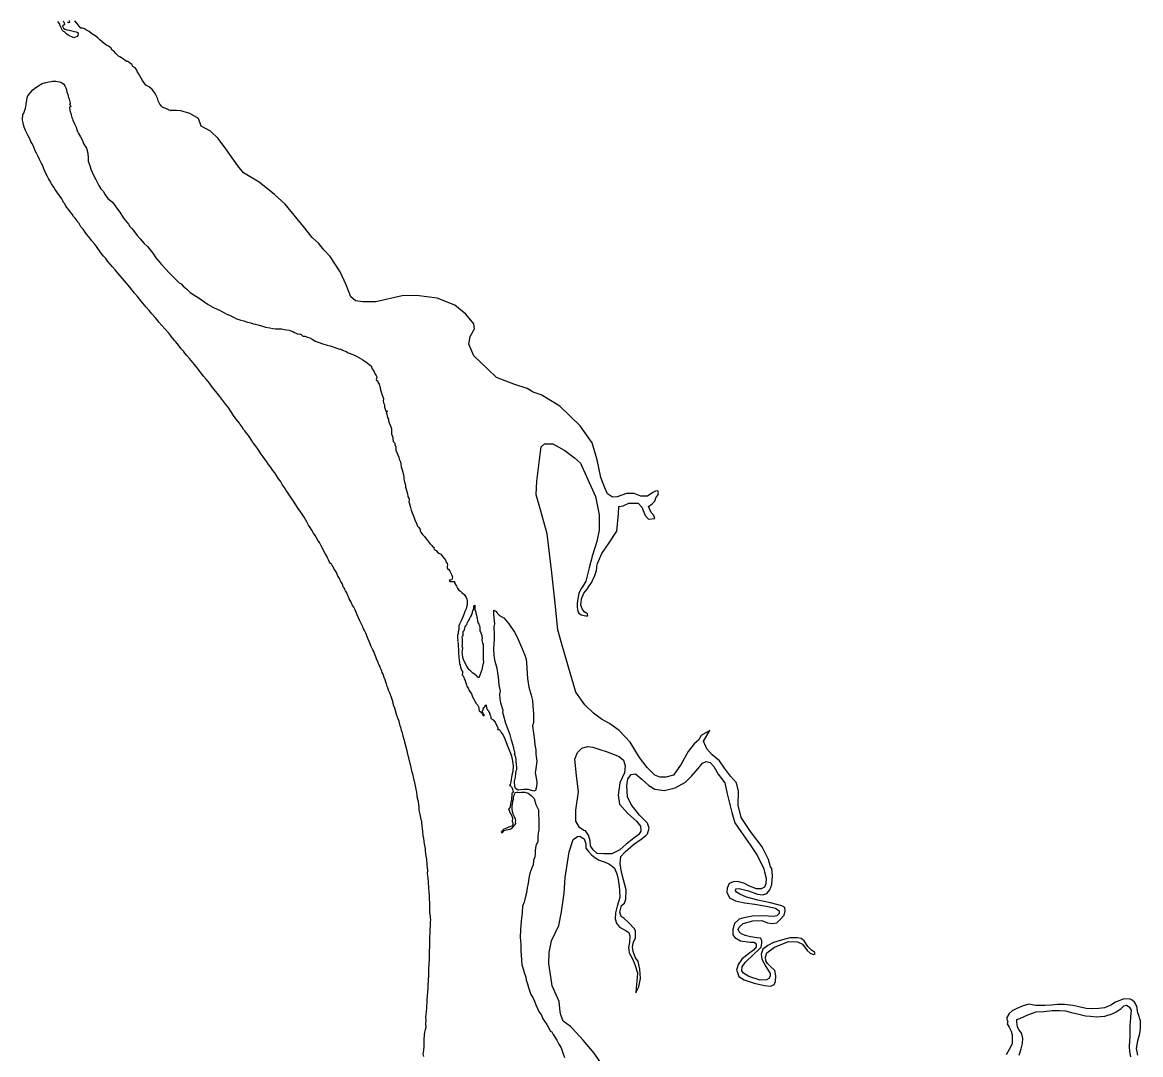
# Model space of a CAD drawing. Extents: x 283583 to 658922, y 889284 to 1241133.
# Drawn here: x 537231 to 546108, y 994803 to 1002997 of the extents above; entities that cross this region are included whole.
import ezdxf

# ---------------------------------------------------------------- set-up
doc = ezdxf.new("R2010")
doc.units = 0
doc.header["$MEASUREMENT"] = 0
doc.layers.add('PUNTARENAS', color=7, linetype='Continuous')

msp = doc.modelspace()

# ---------------------------------------------------------------- linework, layer by layer
at = {"layer": 'PUNTARENAS', "color": 241}
for points in [[(537555.6, 1003009.7), (537562.2, 1002994.9), (537565.1, 1002980.1), (537549.4, 1002967), (537556.9, 1002951.3), (537569, 1002943.9), (537583, 1002939.3), (537603.4, 1002935.6), (537622.9, 1002931.1), (537645.1, 1002925.6), (537658.1, 1002922.9), (537668.4, 1002918.2), (537673.2, 1002908), (537672.4, 1002894.1), (537665, 1002885.7), (537653.9, 1002879.1), (537640, 1002874.4), (537623.3, 1002883.6), (537611.2, 1002888.2), (537595.3, 1002896.5), (537585.1, 1002903.9), (537572.9, 1002913.2), (537566.4, 1002921.5), (537558, 1002924.3), (537550.5, 1002931.7), (537543.9, 1002942.8), (537540.2, 1002953), (537531.7, 1002973.5), (537527.9, 1002981.8), (537524.2, 1002992), (537519.5, 1002993.9), (537513.4, 1003003.5)], [(537602, 1003011.7), (537605.8, 1002996.9), (537596.6, 1002994.1), (537590, 1003002.4)], [(541883.5, 994649.4), (541770.5, 994814.8), (541683.7, 994919.4), (541596.8, 995010.8), (541583.1, 995026.5), (541524.1, 995067.9), (541505.3, 995118.2), (541501.1, 995143.4), (541492.8, 995226.1), (541435.6, 995349), (541409.7, 995527.4), (541414.1, 995614.3), (541431.6, 995705.7), (541488.3, 995827.4), (541510.2, 995936.1), (541532.1, 996083.9), (541541, 996210.1), (541571.7, 996414.4), (541602.3, 996510.1), (541637.1, 996536.1), (541655.5, 996538), (541664.1, 996531.9), (541690, 996515.2), (541702.9, 996476.4), (541702.9, 996443), (541725.1, 996417.1), (541749.1, 996389.3), (541775, 996368.9), (541810.2, 996346.6), (541856.4, 996331.8), (541886, 996316.9), (541910.1, 996302.1), (541930.4, 996283.5), (541948.9, 996239.1), (541961.8, 996192.8), (541969.1, 996139.1), (541970.9, 996105.7), (541972.7, 996050.2), (541952.3, 995981.7), (541939.2, 995929.9), (541937.3, 995881.8), (541946.5, 995847.5), (541972.4, 995816), (542016.8, 995791.9), (542046.4, 995773.3), (542053.8, 995747.4), (542050, 995693.7), (542042.6, 995653), (542048.1, 995612.2), (542073.9, 995564.1), (542092.4, 995517.8), (542114.5, 995452.9), (542110.8, 995415.9), (542103.3, 995330.8), (542099.5, 995293.7), (542125.5, 995341.8), (542138.6, 995406.6), (542133.1, 995482.5), (542120.2, 995543.7), (542094.3, 995577), (542079.6, 995623.3), (542074.1, 995660.4), (542083.4, 995699.2), (542098.2, 995728.8), (542096.8, 995783.2), (542089.1, 995801), (542042.8, 995852.9), (542007.7, 995884.5), (541983.6, 995901.1), (541974.4, 995934.5), (541987.5, 995986.3), (542011.5, 996006.6), (542022.7, 996038.1), (542024.6, 996112.2), (542002.5, 996189.9), (541987.8, 996252.9), (541976.7, 996319.6), (541980.5, 996375.1), (542015.7, 996413.9), (542082.5, 996470.3), (542141.8, 996512.8), (542180.1, 996542.8), (542183.4, 996544.9), (542184.8, 996546.9), (542185, 996548.4), (542193.8, 996557.2), (542206.9, 996600.7), (542193.9, 996639.8), (542128.8, 996705.2), (542063.6, 996787.9), (542033.3, 996848.8), (542029, 996935.8), (542037.8, 996992.3), (542063.9, 997027.1), (542098.7, 997031.4), (542150.9, 996987.9), (542203, 996939.9), (542250.8, 996909.4), (542324.7, 996900.7), (542411.7, 996922.3), (542494.4, 996965.7), (542542.3, 997013.5), (542594.6, 997074.3), (542629.5, 997117.7), (542659.9, 997130.8), (542690.3, 997122), (542720.8, 997091.5), (542755.5, 997030.6), (542807.6, 996961), (542824.9, 996873.9), (542863.8, 996726), (542885.5, 996643.3), (542933.2, 996573.7), (543007.1, 996469.2), (543067.8, 996382.2), (543115.6, 996277.7), (543117.5, 996275.6), (543122.2, 996254.6), (543135, 996203.1), (543132.8, 996160.3), (543122.1, 996132.4), (543096.3, 996119.6), (543059.9, 996119.7), (543004.2, 996141.2), (542957.1, 996164.8), (542907.8, 996177.7), (542873.5, 996175.6), (542841.4, 996160.6), (542826.3, 996124.2), (542824.1, 996094.2), (542845.5, 996049.2), (542892.6, 996023.4), (542963.3, 996008.3), (543044.8, 995997.5), (543134.7, 995982.4), (543209.7, 995965.2), (543237.6, 995945.8), (543237.5, 995924.4), (543220.4, 995905.2), (543192.5, 995900.9), (543108.9, 995905.3), (543023.2, 995903.2), (542956.8, 995890.5), (542920.3, 995879.8), (542883.8, 995843.4), (542870.9, 995796.3), (542870.9, 995755.6), (542885.8, 995734.1), (542930.8, 995706.2), (543008, 995695.4), (543040.1, 995695.3), (543055.1, 995682.5), (543055.1, 995658.9), (543033.6, 995633.2), (542984.3, 995594.7), (542943.5, 995560.5), (542913.4, 995519.8), (542900.5, 995474.8), (542909.1, 995455.5), (542917.6, 995423.3), (542960.4, 995397.6), (543039.7, 995369.6), (543123.3, 995352.4), (543172.5, 995348), (543198.3, 995360.8), (543209, 995384.4), (543213.4, 995429.4), (543204.8, 995472.3), (543170.6, 995502.3), (543147, 995525.9), (543132.1, 995547.4), (543130, 995577.4), (543140.7, 995611.6), (543200.8, 995656.6), (543312.3, 995701.4), (543383, 995699.2), (543423.7, 995679.9), (543460.1, 995630.5), (543483.6, 995609.1), (543509.3, 995598.3), (543524.3, 995602.6), (543517.9, 995615.5), (543494.4, 995632.6), (543466.5, 995662.7), (543436.6, 995705.6), (543413, 995724.9), (543385.2, 995731.4), (543323, 995731.4), (543265.1, 995714.4), (543192.3, 995693), (543149.4, 995669.5), (543108.6, 995641.7), (543095.7, 995601), (543099.9, 995560.3), (543132, 995502.4), (543166.2, 995448.7), (543168.4, 995427.3), (543155.5, 995408), (543138.3, 995397.3), (543089, 995395.3), (542999, 995423.2), (542956.2, 995449), (542943.4, 995468.3), (542945.6, 995500.4), (542969.2, 995534.7), (543037.8, 995601.1), (543078.6, 995639.6), (543095.8, 995656.7), (543100.1, 995684.6), (543100.1, 995710.3), (543089.4, 995727.4), (543063.7, 995731.8), (543012.3, 995738.2), (542969.4, 995749), (542935.2, 995764.1), (542920.2, 995776.9), (542913.8, 995796.2), (542920.2, 995815.5), (542952.4, 995843.3), (543029.6, 995866.8), (543100.3, 995868.9), (543145.3, 995849.5), (543186, 995845.2), (543220.3, 995849.4), (543246.1, 995875.1), (543278.2, 995911.5), (543286.9, 995945.8), (543282.6, 995971.5), (543259, 995984.4), (543169.1, 996008.1), (543068.4, 996029.6), (542980.5, 996053.3), (542927, 996077), (542899.1, 996094.1), (542892.7, 996107), (542894.9, 996119.9), (542920.6, 996122), (542995.6, 996104.7), (543066.3, 996076.8), (543109.1, 996072.4), (543141.3, 996083.1), (543164.9, 996111), (543180, 996153.8), (543186.5, 996222.4), (543180.1, 996280.2), (543170.9, 996294.8), (543154.8, 996351.6), (543102.7, 996451.7), (543011.5, 996573.6), (542937.7, 996686.8), (542911.8, 996782.5), (542916.2, 996895.6), (542898.9, 996960.8), (542851.1, 997013.1), (542803.4, 997078.4), (542764.3, 997135), (542707.8, 997182.9), (542664.4, 997230.8), (542638.4, 997291.7), (542689.2, 997376.3), (542620.7, 997335.6), (542599.2, 997300.5), (542564.4, 997270.1), (542516.5, 997209.2), (542459.8, 997109.3), (542398.8, 997022.3), (542337.9, 997005), (542290.1, 997005.1), (542250.9, 997022.5), (542190.1, 997083.5), (542129.3, 997161.9), (542055.5, 997283.7), (541968.7, 997375.2), (541890.4, 997431.8), (541829, 997465.1), (541764.4, 997514.6), (541694.9, 997579.9), (541625.4, 997680), (541560.5, 997897.6), (541512.8, 998062.9), (541482.5, 998176.1), (541456.7, 998411), (541435.2, 998628.5), (541396.4, 998937.3), (541344.5, 999128.7), (541309.8, 999246.2), (541314.3, 999355), (541340.7, 999568), (541349.4, 999628.9), (541375.6, 999650.6), (541440.8, 999650.6), (541536.4, 999598.3), (541614.6, 999541.6), (541662.4, 999498.1), (541705.8, 999398), (541779.6, 999232.6), (541809.8, 999089), (541809.7, 998967.3), (541792.2, 998875.9), (541757.2, 998767.2), (541731, 998667.2), (541704.8, 998562.9), (541678.2, 998515.8), (541666.8, 998503), (541648.4, 998464.3), (541641.2, 998421.5), (541634, 998384.8), (541635, 998354.2), (541641.1, 998320.5), (541647.2, 998307.3), (541667.5, 998294), (541703.2, 998287.8), (541717.5, 998287.8), (541720.6, 998292.9), (541716.5, 998303.1), (541709.4, 998308.2), (541697.1, 998314.4), (541677.8, 998336.8), (541668.6, 998358.2), (541664.6, 998372.5), (541666.6, 998396), (541668.7, 998421.5), (541687.1, 998467.3), (541713.7, 998497.9), (541733.1, 998528.4), (541751.5, 998553.9), (541757.6, 998566.1), (541774, 998606.9), (541787.3, 998645.6), (541790.3, 998668.1), (541790, 998681), (541796.3, 998702), (541831.2, 998780.2), (541887.8, 998867.1), (541948.8, 998958.4), (541962.1, 999097.5), (541966.5, 999154.1), (542001.3, 999158.4), (542044.8, 999180.1), (542118.7, 999180), (542149.2, 999149.5), (542175.2, 999084.2), (542201.2, 999053.8), (542251.7, 999060.4), (542244.3, 999082.6), (542223, 999105.9), (542201.4, 999153.8), (542229.4, 999175.3), (542250.9, 999195.7), (542259, 999223.2), (542276.4, 999243.6), (542280.5, 999261.9), (542274.4, 999279.3), (542258, 999275.5), (542236.3, 999266.8), (542192.8, 999236.5), (542140.6, 999236.5), (542088.4, 999258.3), (542027.5, 999258.4), (541953.5, 999232.4), (541914.4, 999227.7), (541876.7, 999254.3), (541853.6, 999302.1), (541823.2, 999384.8), (541793, 999524), (541754, 999658.9), (541658.5, 999793.8), (541497.7, 999950.6), (541349.9, 1000042.1), (541284.7, 1000062.7), (541236.9, 1000090.1), (541132.6, 1000125), (540993.5, 1000177.4), (540923.9, 1000247.1), (540815.3, 1000351.6), (540776.3, 1000443), (540785.1, 1000503.9), (540819.9, 1000564.7), (540815.6, 1000603.9), (540750.5, 1000682.2), (540663.6, 1000751.9), (540524.5, 1000808.6), (540359.2, 1000830.6), (540246.1, 1000826.4), (540037.3, 1000778.8), (539932.9, 1000778.9), (539876.4, 1000787.7), (539837.3, 1000818.2), (539802.6, 1000913.9), (539754.9, 1001018.3), (539674.4, 1001139.6), (539624.4, 1001191.1), (539581.2, 1001244.7), (539531.3, 1001290.5), (539462, 1001376.6), (539411.6, 1001436.9), (539316.2, 1001553.9), (539233.7, 1001632.2), (539112, 1001728.1), (538986, 1001802.2), (538942.5, 1001858.8), (538847, 1001993.7), (538786.2, 1002076.4), (538725.4, 1002133), (538651.5, 1002172.3), (538629.8, 1002233.2), (538560.7, 1002274.9), (538488.1, 1002295.9), (538454.8, 1002297.5), (538408.1, 1002297.2), (538408.8, 1002296.8), (538394.9, 1002300.4), (538386.5, 1002306.9), (538368.8, 1002313.3), (538346.5, 1002321.6), (538334.4, 1002331.8), (538323.2, 1002348.5), (538310.1, 1002373.5), (538302.6, 1002395.8), (538291.4, 1002421.7), (538279.3, 1002442), (538261.6, 1002465.1), (538239.3, 1002483.5), (538210.5, 1002500.1), (538198.4, 1002516.7), (538185.4, 1002535.1), (538173.3, 1002555.4), (538164, 1002572), (538152.9, 1002590.5), (538144.7, 1002603.1), (538140, 1002618.8), (538126, 1002635.4), (538108.4, 1002648.2), (538099.1, 1002663.9), (538079.6, 1002678.6), (538071.3, 1002687.8), (538059.2, 1002687.8), (538046.3, 1002695.1), (538035.1, 1002706.2), (538017.5, 1002716.3), (538005.4, 1002723.6), (537993.3, 1002730), (537981.3, 1002741.1), (537972, 1002751.2), (537959, 1002765), (537944.1, 1002777.9), (537932, 1002794.5), (537913.4, 1002809.2), (537902.6, 1002814.2), (537880.5, 1002830.8), (537864.7, 1002843.6), (537847, 1002859.4), (537830.1, 1002875.1), (537807.7, 1002891.7), (537783.5, 1002906.5), (537760.2, 1002924), (537738.8, 1002935.1), (537724.8, 1002946.2), (537711.8, 1002950.8), (537696.1, 1002952.6), (537682.1, 1002966.5), (537664.3, 1002991.4), (537647.5, 1003010.8)], [(540418.5, 994789), (540413.9, 994808.7), (540416, 994822.4), (540418.1, 994836.9), (540419.4, 994871.1), (540420.8, 994893.1), (540421.1, 994922.8), (540424.2, 994956.9), (540426.9, 994982.1), (540431.4, 995003.1), (540435.2, 995022.3), (540433.5, 995045.8), (540435.5, 995076.4), (540434.8, 995101.6), (540438.6, 995142.3), (540442, 995174.4), (540442.3, 995194), (540443.7, 995208.2), (540445.1, 995240.9), (540452.2, 995331.1), (540451.5, 995355.5), (540455.2, 995390), (540456.6, 995440.6), (540456.8, 995490.7), (540459.2, 995513.8), (540462.3, 995569.5), (540466.6, 995718.9), (540466.6, 995737.8), (540467.9, 995765.3), (540467.2, 995794.9), (540470.6, 995827.9), (540471.9, 995855), (540472.2, 995875.3), (540471.9, 995885.6), (540470.1, 995901.7), (540465.9, 995929.2), (540466.6, 995967), (540464.5, 996006.1), (540462.4, 996039.1), (540462.3, 996066.4), (540459.9, 996093.2), (540458.5, 996124.4), (540455, 996171.2), (540452.9, 996204.5), (540450.8, 996225.4), (540448, 996241.9), (540449.4, 996266), (540443.8, 996311.3), (540441, 996354.6), (540436.2, 996378), (540432, 996419.3), (540431, 996440), (540425.4, 996463.3), (540424.4, 996474), (540420.9, 996498.4), (540418.8, 996519.4), (540412.9, 996543.5), (540410.8, 996574.5), (540400.7, 996643.4), (540400.7, 996656.2), (540397.6, 996668.2), (540394.1, 996684.7), (540387.9, 996712.3), (540381.6, 996745), (540379.9, 996767.4), (540374.6, 996812.6), (540368, 996835.3), (540364.5, 996859.8), (540362.4, 996886), (540357.6, 996909.4), (540349.5, 996949.8), (540335.6, 997005.8), (540332.1, 997020.6), (540325.1, 997044.8), (540317.5, 997083.7), (540288.9, 997201.2), (540284.7, 997215.7), (540276.7, 997245.3), (540260.7, 997304), (540254.4, 997330.9), (540247.4, 997357.4), (540241.6, 997375.1), (540238.1, 997393.3), (540229.8, 997414.4), (540223.5, 997436.5), (540218.3, 997456.5), (540212.7, 997473.4), (540204.4, 997495.1), (540197.1, 997514.8), (540187.7, 997554.9), (540177.9, 997576.7), (540173.4, 997596.3), (540169.5, 997615.3), (540160.8, 997637.1), (540153.5, 997659.9), (540145.8, 997681), (540138.2, 997695.8), (540132.5, 997715.1), (540127, 997726.5), (540121.7, 997745.5), (540117.2, 997760.7), (540111.3, 997779), (540103.3, 997797.4), (540094.2, 997824.4), (540086.5, 997836.1), (540085.1, 997848.2), (540078.8, 997859.3), (540074, 997870.7), (540070.1, 997882.1), (540062.4, 997895.9), (540058.3, 997905.3), (540055.1, 997919.5), (540045.7, 997937.8), (540038, 997962), (540026.1, 997987.3), (540020.2, 998003.6), (540012.5, 998016.7), (540009, 998028.2), (539997.8, 998047.9), (539991.2, 998064.8), (539983.9, 998082.1), (539976.9, 998100.1), (539969.9, 998114), (539956.9, 998149.4), (539949.6, 998164.2), (539939.5, 998182.6), (539929.7, 998205.4), (539921, 998225.5), (539907, 998251.1), (539887.4, 998295.8), (539869.1, 998340.3), (539861, 998355.2), (539852.7, 998367.7), (539847.8, 998377.4), (539843.6, 998388.4), (539838, 998400.2), (539833.8, 998407.8), (539826.1, 998422.4), (539819.8, 998436.9), (539812.5, 998452.9), (539805.5, 998468.5), (539797.1, 998485.5), (539791.2, 998495.9), (539784.2, 998509.1), (539778.3, 998517.7), (539774.8, 998529.2), (539768.5, 998542.3), (539759, 998558.6), (539751, 998575.6), (539745.5, 998587.1), (539736.5, 998600.9), (539729.1, 998617.2), (539723.9, 998629.3), (539715.5, 998643.5), (539706.7, 998658.1), (539703.6, 998666.1), (539697.6, 998676.8), (539691, 998685.5), (539683.6, 998695.8), (539678.1, 998701), (539670, 998713.8), (539661.3, 998731.6), (539652.9, 998747.9), (539647.3, 998761), (539635.8, 998781.1), (539621.1, 998805.3), (539612, 998827.8), (539600.5, 998847.5), (539588.7, 998867.9), (539577.1, 998887.6), (539566.4, 998906.9), (539554.2, 998923.8), (539540.9, 998943.5), (539529.4, 998966.7), (539514.4, 998988.5), (539503.6, 999007.1), (539488.7, 999032.3), (539467.1, 999069.4), (539458.4, 999085.3), (539446.9, 999101.9), (539435.4, 999117.1), (539424.6, 999130.9), (539416.2, 999145.4), (539407.5, 999160.6), (539397.1, 999175.8), (539387.7, 999187.5), (539376.9, 999203.4), (539365.1, 999222.7), (539355, 999239.3), (539344.4, 999253.8), (539335.3, 999268.3), (539323.5, 999285.2), (539318.3, 999298.6), (539293.9, 999329.7), (539279.6, 999354.5), (539263.3, 999374.2), (539248.7, 999399.4), (539234.8, 999421.5), (539219.1, 999441.5), (539208.4, 999457), (539199.7, 999469.1), (539185.1, 999488.8), (539170.5, 999509.8), (539155.2, 999529.1), (539142.3, 999548.1), (539127, 999570.2), (539107.8, 999598.5), (539096.3, 999614), (539088.3, 999626.1), (539075.4, 999643.7), (539061.1, 999661.6), (539050.7, 999681.3), (539042.7, 999693.7), (539035.7, 999703.4), (539026, 999716.8), (539011.4, 999735.8), (538997.8, 999755.8), (538986.7, 999766.5), (538973.1, 999788.2), (538959.9, 999806.2), (538953.6, 999817.1), (538938.6, 999834.3), (538921.3, 999858.1), (538906.3, 999877.5), (538863.9, 999943.5), (538845.4, 999963.2), (538822.1, 999995.3), (538797.7, 1000028.5), (538732.9, 1000110.6), (538715.8, 1000134.7), (538690, 1000165.5), (538669.7, 1000189), (538642.2, 1000223.6), (538618.4, 1000254.5), (538596.1, 1000281.1), (538557.8, 1000328), (538536.5, 1000352.2), (538520.8, 1000370.3), (538509.6, 1000387.9), (538491.8, 1000405.2), (538471.5, 1000434.7), (538448.8, 1000461), (538438.3, 1000473.4), (538414.9, 1000501.8), (538395.7, 1000526.8), (538361.4, 1000565.3), (538314.2, 1000617.4), (538300.9, 1000635.1), (538284.9, 1000654.5), (538258.7, 1000684.3), (538238, 1000711), (538214.3, 1000736.3), (538175.1, 1000785.6), (538145.8, 1000821), (538122.4, 1000848.3), (538082.9, 1000894.4), (538040.6, 1000945.7), (537990.4, 1001005), (537966.6, 1001032), (537945.3, 1001057.3), (537928.5, 1001077.8), (537909.3, 1001099.9), (537893.9, 1001122.1), (537875.8, 1001140.8), (537854.8, 1001169.2), (537819.7, 1001217.4), (537802.5, 1001239.9), (537781.2, 1001264.5), (537757.5, 1001294.6), (537741.4, 1001317.1), (537724, 1001340), (537712.4, 1001355.9), (537695.3, 1001373.5), (537689, 1001385.3), (537680.7, 1001399.8), (537671.9, 1001411.3), (537666, 1001423.1), (537649.2, 1001442.5), (537637.7, 1001457), (537627.2, 1001474.7), (537612.9, 1001492), (537600.3, 1001508.9), (537586.7, 1001524.8), (537577, 1001537.3), (537566.8, 1001556), (537558.8, 1001568.8), (537551.5, 1001580.9), (537543.4, 1001595.8), (537530.7, 1001614.1), (537522, 1001625.9), (537505.2, 1001652.9), (537492.3, 1001669.9), (537481.5, 1001689.3), (537462.6, 1001716.3), (537446.9, 1001744.3), (537439.6, 1001758.1), (537431.8, 1001772.7), (537417.5, 1001797.6), (537409.8, 1001816.7), (537401.8, 1001834.3), (537392.7, 1001858.5), (537384, 1001877.5), (537374.2, 1001892.7), (537366.5, 1001908.6), (537356.4, 1001933.5), (537342.1, 1001958.1), (537333.7, 1001976.4), (537326.7, 1001994.1), (537322.9, 1002006), (537317.6, 1002020.9), (537306.8, 1002039.6), (537299.5, 1002052), (537293.2, 1002065.2), (537287.2, 1002079.4), (537277.1, 1002097.4), (537267.3, 1002118.5), (537257.1, 1002139.7), (537245.9, 1002166.3), (537237.5, 1002198.6), (537231, 1002220.8), (537232.3, 1002239.2), (537234.8, 1002254), (537234.8, 1002265.1), (537242.1, 1002276.5), (537244.4, 1002285.9), (537250.3, 1002301.2), (537255.3, 1002316.4), (537257.8, 1002327.1), (537261.7, 1002347.9), (537261, 1002354.6), (537265.6, 1002376.4), (537269.5, 1002400.3), (537274.1, 1002414.4), (537285.6, 1002428.2), (537297.8, 1002444.3), (537313.7, 1002461.4), (537326.5, 1002472.4), (537354.4, 1002490.4), (537387.3, 1002512), (537417.4, 1002519.7), (537442.9, 1002525.4), (537459.5, 1002528), (537469.5, 1002529.7), (537481.1, 1002530.3), (537497.5, 1002530.2), (537524.8, 1002524.1), (537541.8, 1002521.3), (537559.8, 1002506.8), (537568.3, 1002493.7), (537577.2, 1002477.9), (537580.3, 1002463.7), (537584.4, 1002443.8), (537590.6, 1002423.5), (537595.1, 1002412.3), (537598.2, 1002401.7), (537599.9, 1002396.5), (537602.7, 1002388.4), (537605.8, 1002375.9), (537611.3, 1002357.3), (537610.3, 1002353.9), (537605.9, 1002344.8), (537612.1, 1002338.3), (537615.6, 1002328.8), (537606, 1002323.4), (537604.4, 1002315.2), (537606.5, 1002301.3), (537611.3, 1002288.3), (537614.5, 1002277.7), (537618.3, 1002262.6), (537624.3, 1002243.1), (537628.5, 1002231.4), (537632.2, 1002222.3), (537645.4, 1002192), (537657.6, 1002164.3), (537665.5, 1002136.6), (537677.7, 1002114.9), (537693.4, 1002088), (537704.8, 1002063.8), (537719.6, 1002031.7), (537738.9, 1001998.8), (537749.4, 1001959.9), (537752.1, 1001919.1), (537753.8, 1001895.7), (537767, 1001861.9), (537774, 1001833.3), (537796, 1001784.7), (537814.4, 1001750), (537826.7, 1001723.9), (537837.2, 1001701.3), (537853.9, 1001676.9), (537871.4, 1001656.9), (537888, 1001627.7), (537908.2, 1001599.9), (537945.8, 1001571.2), (537986.9, 1001513.9), (538004.4, 1001489.6), (538035.1, 1001443.6), (538074.5, 1001396.7), (538083.2, 1001377.6), (538099.9, 1001362), (538120, 1001336), (538142.8, 1001306.4), (538165.6, 1001278.7), (538198.6, 1001243.2), (538224.9, 1001217.2), (538266, 1001165.1), (538291.4, 1001128.7), (538334.3, 1001076.6), (538373.8, 1001034.9), (538394.8, 1001013.2), (538406.2, 1000998.4), (538429.9, 1000975.8), (538443.3, 1000962), (538475, 1000930.6), (538491.2, 1000921.1), (538508.2, 1000903.5), (538534.7, 1000881.6), (538562.7, 1000853.8), (538600.2, 1000829.7), (538625.2, 1000812.9), (538651.7, 1000795.5), (538678.8, 1000775.1), (538706.7, 1000757.6), (538743.4, 1000737.2), (538776.4, 1000721.2), (538796.9, 1000713.2), (538814.5, 1000703.5), (538831.2, 1000695), (538849.4, 1000685), (538861.8, 1000679.8), (538881, 1000669.3), (538908.2, 1000658.4), (538924.5, 1000647.5), (538949.8, 1000638.1), (538964.9, 1000634.3), (538988.8, 1000628.6), (539017, 1000617.2), (539043.8, 1000612.5), (539063.8, 1000604), (539082.9, 1000601.6), (539099.1, 1000596.4), (539128.7, 1000588.4), (539161.2, 1000578), (539196, 1000572.8), (539218.9, 1000566.2), (539240.7, 1000565.7), (539256, 1000564.3), (539264.4, 1000563.4), (539286.8, 1000564.7), (539309.3, 1000559.5), (539327.9, 1000556.2), (539349.3, 1000552.9), (539362.2, 1000547.7), (539377.9, 1000544.4), (539392.2, 1000536.9), (539409.3, 1000527.9), (539416, 1000523.2), (539433.6, 1000524.6), (539444.6, 1000520.3), (539458.4, 1000506.6), (539473.6, 1000506.6), (539494.1, 1000499), (539513.6, 1000492.9), (539531.2, 1000483.9), (539545.6, 1000474.5), (539556.1, 1000466.5), (539579.4, 1000459.9), (539617.1, 1000445.7), (539650.9, 1000436.3), (539674.7, 1000429.7), (539734.7, 1000408.5), (539744.7, 1000404.2), (539750.9, 1000406.6), (539772.8, 1000396.2), (539801.3, 1000384.5), (539816.5, 1000374.6), (539841.2, 1000367.5), (539877.3, 1000351.5), (539932.8, 1000319), (539968.4, 1000296), (539983.6, 1000282.4), (540002.6, 1000268.2), (540002.6, 1000261.6), (540007.9, 1000248.4), (540016, 1000236.6), (540023.1, 1000223.4), (540031.7, 1000205.5), (540038.4, 1000193.2), (540045.5, 1000182.4), (540043.1, 1000169.6), (540038.9, 1000162.5), (540041.2, 1000155), (540051.7, 1000151.2), (540053.1, 1000141.6), (540063.6, 1000125.1), (540071.2, 1000100.1), (540075, 1000081.7), (540079.3, 1000064.7), (540087.4, 1000038.7), (540096.5, 1000010.9), (540096, 999992.9), (540097.9, 999976.9), (540106.5, 999961.8), (540106.5, 999943.9), (540111.8, 999926.9), (540115.1, 999915.1), (540126, 999914.2), (540125.6, 999906.6), (540119.4, 999900.5), (540123.7, 999888.2), (540127, 999873.6), (540128.5, 999860.6), (540136.6, 999848.3), (540138.5, 999836.1), (540143.7, 999819.1), (540155.7, 999788), (540160, 999771), (540160.5, 999730.4), (540171.5, 999701.5), (540172, 999688.7), (540172, 999687.3), (540174.4, 999672.7), (540175.4, 999671.7), (540187.8, 999657.5), (540188.3, 999646.2), (540195.4, 999627.2), (540196, 999602.1), (540204.6, 999582.7), (540210.3, 999564.2), (540218.5, 999545.2), (540222.5, 999530.3), (540231.6, 999509.4), (540236.3, 999491.4), (540238.7, 999469.6), (540245, 999445.4), (540254.5, 999417), (540255, 999416), (540258.8, 999392.3), (540260.3, 999371.9), (540264.6, 999350), (540272.2, 999324.4), (540273.2, 999307.2), (540278.5, 999291.4), (540283.3, 999272.9), (540289, 999254.9), (540290.9, 999234.5), (540299.1, 999220.2), (540302.4, 999208.3), (540297.7, 999192.2), (540304.4, 999175.5), (540311.6, 999147.5), (540317.4, 999126.6), (540329.4, 999090.5), (540338.5, 999073.4), (540347.1, 999049.2), (540361.3, 999014.1), (540368, 998998.9), (540377.1, 998988.5), (540389.1, 998971.4), (540389.6, 998961.5), (540394.4, 998951.5), (540407.3, 998931.1), (540423.1, 998917), (540437.4, 998899), (540450.8, 998880.6), (540466.6, 998861.7), (540480.4, 998845.2), (540489.4, 998835.3), (540499.4, 998829.7), (540498.5, 998817.4), (540506.1, 998811.7), (540516.5, 998805.5), (540526.1, 998791.9), (540536.5, 998785.2), (540553.6, 998774.9), (540560.7, 998765.9), (540569.7, 998754.1), (540582.1, 998739), (540591.1, 998729.6), (540595.4, 998713.6), (540602.5, 998701.8), (540606.3, 998688.2), (540604.1, 998678.3), (540603.6, 998665.6), (540607.9, 998657.6), (540614.6, 998656.6), (540624.6, 998640.6), (540632.7, 998625.1), (540640.8, 998608.6), (540645.5, 998594), (540642.2, 998583.1), (540639.9, 998573.2), (540629.9, 998569.4), (540619.4, 998568.5), (540624.7, 998559.1), (540632.7, 998559.6), (540660.3, 998559.6), (540662.6, 998547.4), (540668.3, 998536.1), (540675.9, 998521.5), (540685.4, 998505), (540692.6, 998492.7), (540705.4, 998483.8), (540720.5, 998471.1), (540737.6, 998454.6), (540752.8, 998432.1), (540759.9, 998418.4), (540761.4, 998405.2), (540761.4, 998392), (540761.4, 998374.7), (540758, 998365.1), (540753.3, 998342), (540744.3, 998321.7), (540735.8, 998297.7), (540729.6, 998282.7), (540721.1, 998264.3), (540713.6, 998246), (540701.3, 998220.2), (540695.2, 998206.7), (540695.7, 998196.4), (540695.7, 998179), (540691.4, 998160.7), (540690.5, 998147), (540684.8, 998131.5), (540684.8, 998121.2), (540684.4, 998109), (540686.8, 998093), (540685.4, 998086.7), (540686.8, 998079.2), (540689.2, 998063.7), (540689.2, 998038.8), (540692, 998027), (540693.9, 998011.1), (540693, 997994.2), (540693, 997983.4), (540696.8, 997972.1), (540696.3, 997957.5), (540699.2, 997936.9), (540701.1, 997907.8), (540705.4, 997895.1), (540709.2, 997879.1), (540717.3, 997856.2), (540725.4, 997843.5), (540724.9, 997834.1), (540723, 997820), (540722.6, 997818.6), (540729.2, 997809.7), (540734.9, 997796.1), (540738.7, 997785.8), (540745.8, 997773.7), (540749.1, 997760.5), (540754.8, 997747.4), (540757.2, 997738.8), (540760, 997729.4), (540769.9, 997711.1), (540778.9, 997692.9), (540795.4, 997667.6), (540805.3, 997644.3), (540813.7, 997623.9), (540822.7, 997608.5), (540832.6, 997590.8), (540842.9, 997580), (540850, 997570.6), (540853.5, 997560.2), (540854.5, 997548.9), (540857.8, 997533), (540864.4, 997527), (540872.8, 997520.5), (540879.9, 997512.1), (540887.4, 997500.9), (540896.4, 997493.4), (540895.9, 997500), (540890.7, 997508.4), (540885.9, 997518.7), (540878.4, 997527.1), (540887.7, 997537.9), (540890, 997547.4), (540895.6, 997558.7), (540902.6, 997564.4), (540904.4, 997574.4), (540911.5, 997580.6), (540911.5, 997570.2), (540915.3, 997562.7), (540917.2, 997556.1), (540915.8, 997550), (540923.3, 997541.2), (540929.9, 997532.7), (540935.6, 997520.1), (540942.2, 997512.1), (540942.3, 997503.1), (540946.5, 997493.7), (540949.9, 997483.4), (540948.5, 997472.1), (540969.2, 997460.9), (540983.4, 997443.1), (540995.1, 997419.3), (541006.6, 997399.6), (541006.2, 997393.5), (541002.1, 997383.2), (541008.1, 997383.7), (541016.5, 997384.2), (541022.6, 997376.7), (541030.7, 997360.3), (541047.3, 997339.8), (541060.6, 997310.6), (541080.1, 997259.9), (541105.3, 997196.9), (541113.2, 997171.5), (541121.7, 997133.5), (541126.4, 997096.8), (541124.5, 997051.7), (541116.2, 997020.7), (541107.4, 996969.1), (541104.2, 996947.3), (541096.8, 996938.9), (541102.8, 996939.4), (541112.5, 996929.4), (541115.3, 996923.4), (541121.9, 996911.4), (541124.7, 996898), (541127.5, 996888.3), (541123.3, 996880.8), (541117.3, 996877.6), (541115.9, 996870.2), (541115.4, 996856.8), (541114.5, 996843.8), (541113.6, 996834.1), (541112.7, 996816.1), (541108.1, 996811.5), (541105.3, 996793.4), (541104, 996770.4), (541098.9, 996756.5), (541089.7, 996754.7), (541092.4, 996746.9), (541096.6, 996739.1), (541096.6, 996733.5), (541103.1, 996720.2), (541111, 996709.1), (541117, 996696.2), (541120.7, 996682), (541120.7, 996673.2), (541120.3, 996662.6), (541119.4, 996653.4), (541123.1, 996643.3), (541125, 996626.3), (541116.6, 996616.7), (541115.7, 996615.8), (541098.1, 996611.3), (541081.6, 996604.1), (541065, 996598.2), (541052.6, 996592.8), (541042.6, 996581.9), (541032, 996570.5), (541035.2, 996564.6), (541044.4, 996570.1), (541056.8, 996582.3), (541074.7, 996588.6), (541088, 996591.2), (541102.8, 996592.1), (541110.6, 996598.9), (541122.2, 996606.2), (541141.6, 996629.9), (541147.2, 996638.2), (541146.3, 996648.3), (541149.5, 996660.7), (541145.8, 996673.6), (541137, 996690.7), (541127.2, 996712.4), (541121.1, 996735.4), (541119.7, 996753), (541120.2, 996770.5), (541120.2, 996782.6), (541122.9, 996791.7), (541125.2, 996811.5), (541128, 996819.3), (541129.9, 996830.8), (541129.4, 996845.1), (541132.2, 996859), (541139.6, 996873.3), (541143.8, 996884.9), (541157.4, 996887.6), (541164.4, 996887.6), (541173.4, 996884.1), (541194.4, 996885.9), (541219.9, 996886), (541247.2, 996879.1), (541271.1, 996859.2), (541293.1, 996835.6), (541308, 996790.2), (541328.2, 996747.4), (541328.3, 996707.3), (541330.9, 996675), (541330.8, 996612.3), (541331.6, 996586.2), (541325.4, 996563.2), (541323.6, 996530.9), (541323.6, 996494.4), (541307.8, 996460.4), (541301.6, 996422.9), (541301.6, 996399.5), (541299.8, 996374.3), (541289.2, 996345.6), (541285.7, 996310), (541274.3, 996285.1), (541259.5, 996245), (541250.7, 996205.1), (541247.3, 996164.3), (541238.5, 996127.8), (541232.4, 996087.9), (541222, 996048), (541215, 996013.3), (541201.9, 995983), (541198.5, 995928), (541189.8, 995863.9), (541185.5, 995794.5), (541183.8, 995733.8), (541187.4, 995679.1), (541187.5, 995626.2), (541192.9, 995556.7), (541195.6, 995515.9), (541206.1, 995484.5), (541214.1, 995454.9), (541226.4, 995419.2), (541229.9, 995394.9), (541241.3, 995365.3), (541248.4, 995337.5), (541260.6, 995303.7), (541268.5, 995281.1), (541282.5, 995258), (541297.4, 995226.6), (541308, 995198.6), (541320.3, 995170.7), (541331.7, 995144.7), (541350.1, 995118.7), (541351, 995116.1), (541362.3, 995088.4), (541375.5, 995070.1), (541394.7, 995043.3), (541410.4, 995014.7), (541422.6, 994990.4), (541434.9, 994983.5), (541445.4, 994964.4), (541473.2, 994918.6), (541490.6, 994885.9), (541507.7, 994858), (541520, 994818.1), (541535.7, 994780.9)], [(546085.7, 994797.9), (546075.8, 994851.8), (546085.9, 994911.8), (546101.9, 994971.8), (546106, 995011.8), (546107.9, 995076.7), (546101.7, 995081.4), (546101.5, 995084.2), (546095.5, 995105), (546087.1, 995129.2), (546086, 995132.8), (546078.2, 995187.7), (546060.3, 995219.7), (546040.3, 995235.8), (546020.3, 995245.8), (545970.3, 995243.8), (545908.3, 995219.9), (545870.3, 995196), (545820.3, 995174), (545776.3, 995170.1), (545718.3, 995166.2), (545674.3, 995170.2), (545616.4, 995182.3), (545568.4, 995192.4), (545502.4, 995200.4), (545448.5, 995200.5), (545400.5, 995196.6), (545348.5, 995192.6), (545274.5, 995194.7), (545220.5, 995202.8), (545176.5, 995190.8), (545124.5, 995168.9), (545088.5, 995151), (545064.5, 995129), (545044.5, 995099), (545045.5, 995081.4), (545052.6, 995065.8), (545047.2, 995048.9), (545063.9, 995020.3), (545080.9, 994990.4), (545089.4, 994960.5), (545089.4, 994925), (545087.9, 994888), (545063.7, 994845.4), (545040.9, 994801.4)], [(545143.3, 994798.4), (545160.4, 994849.6), (545170.4, 994890.8), (545171.8, 994934.8), (545161.9, 994973.2), (545142.1, 995003.1), (545130.7, 995021.6), (545125.1, 995062.8), (545124.6, 995081.4), (545148.4, 995090.9), (545212.4, 995118.8), (545278.5, 995142.7), (545340.4, 995144.7), (545406.4, 995154.6), (545464.4, 995154.5), (545510.4, 995150.4), (545558.3, 995138.4), (545616.3, 995124.3), (545670.3, 995112.3), (545710.3, 995108.2), (545754.2, 995104.2), (545824.2, 995108.1), (545882.2, 995128), (545914.2, 995143.9), (545952.2, 995169.9), (545974.3, 995189.9), (545996.3, 995195.8), (546016.2, 995183.8), (546032.2, 995155.8), (546028.1, 995099.8), (546023.9, 995057.8), (546021.2, 995042.1), (546022.4, 995031.5), (546022, 995012.9), (546022, 994950.9), (546017.9, 994870.9), (546019.8, 994826.9), (546027.7, 994784.9)]]:
    msp.add_lwpolyline(points, dxfattribs=at)
for points in [[(540853.9, 997793.6), (540853.9, 997793.7), (540842.1, 997802.1), (540837.6, 997807.7), (540821.3, 997822.4), (540807.4, 997832.4), (540789.6, 997850.8), (540774.9, 997860.8), (540758.6, 997887.7), (540736.1, 997930.7), (540728.4, 997956), (540723.7, 997982.1), (540722.9, 997997.6), (540723.7, 998013), (540727.5, 998029.9), (540721.4, 998046.1), (540725.2, 998056), (540723.6, 998100.6), (540721.3, 998115.9), (540725.9, 998122.8), (540729, 998130.5), (540729, 998139), (540729, 998146.6), (540729, 998162.8), (540737.5, 998171.2), (540741.3, 998178.2), (540740.5, 998182.8), (540744.4, 998189.7), (540746.7, 998198.1), (540751.3, 998206.6), (540753.6, 998211.2), (540759.1, 998216.6), (540762.1, 998224.3), (540763.7, 998232.7), (540766, 998240.4), (540771.4, 998245.8), (540779.1, 998261.1), (540783, 998267.3), (540786.8, 998275), (540790.7, 998281.9), (540796.1, 998288.8), (540799.9, 998296.5), (540802.3, 998304.2), (540803.8, 998311.9), (540803.8, 998319.6), (540810, 998335), (540813.8, 998341.9), (540816.1, 998349.6), (540816.1, 998365.8), (540821.5, 998370.4), (540821.6, 998345.8), (540823.1, 998338.1), (540826.2, 998329.6), (540829.3, 998322.7), (540831.6, 998315), (540831.6, 998307.3), (540833.2, 998299.6), (540836.3, 998291.2), (540837.9, 998275.8), (540841, 998268.1), (540844.9, 998246.3), (540844.9, 998244), (540845.6, 998236.3), (540848.7, 998227.9), (540853.4, 998221), (540856.5, 998214), (540860.4, 998206.4), (540861.9, 998197.9), (540861.9, 998191), (540862.7, 998183.3), (540862.7, 998166.3), (540868.1, 998160.2), (540870.4, 998152.5), (540872, 998144.8), (540875.1, 998137.9), (540878.2, 998130.2), (540879, 998122.6), (540880.5, 998114.9), (540879, 998089.6), (540884.5, 998070.4), (540889.9, 998060.4), (540889.9, 998052), (540888.4, 998043.5), (540888.4, 998028.1), (540889.2, 998020.4), (540889.2, 998013.5), (540887.6, 998005.1), (540890, 997997.4), (540890, 997988.9), (540890, 997939.8), (540891.5, 997920.6), (540884.6, 997886), (540877.7, 997856.7)], [(540973.6, 998331.1), (540995.6, 998320.4), (541001.1, 998308.1), (541018.1, 998288.1), (541053.7, 998270.4), (541091.6, 998222), (541137.9, 998157.7), (541158.7, 998116.4), (541194.1, 998038.5), (541220.3, 997975.1), (541231.1, 997943), (541231.9, 997914), (541240.3, 997789.7), (541252.7, 997719.5), (541269.7, 997656.2), (541279.7, 997614.2), (541284.4, 997568.4), (541287.6, 997510.3), (541287.8, 997465.9), (541287.8, 997440.6), (541281.8, 997413.8), (541288.9, 997354.1), (541295.8, 997297.5), (541299.7, 997261.6), (541307.5, 997224.1), (541306.7, 997187.4), (541314.5, 997132.3), (541306.1, 997075.7), (541302.3, 997039.8), (541310.8, 996999.3), (541315.3, 996962.6), (541313, 996930.5), (541303, 996900.6), (541289.9, 996896.1), (541265.2, 996903.8), (541249, 996909.2), (541212.8, 996908.5), (541188.2, 996906.2), (541165.8, 996903.3), (541146.6, 996914.8), (541140.5, 996932.3), (541138.1, 996971.1), (541138.9, 996974.2), (541145, 997005.4), (541148.1, 997037.4), (541149.6, 997056.5), (541156.5, 997067.2), (541155.8, 997086.2), (541154.2, 997106.8), (541150.3, 997129.7), (541149.6, 997145), (541148.8, 997164.1), (541143.4, 997174.1), (541138.8, 997187.8), (541143.4, 997197.7), (541141, 997206.8), (541134.1, 997218.2), (541131, 997239.5), (541122.5, 997273.7), (541122.5, 997275.2), (541112.5, 997299.5), (541104, 997341.3), (541070, 997432.8), (541049.8, 997501), (541045.2, 997520.2), (541046.7, 997537), (541042.9, 997550), (541034.5, 997576.7), (541029.1, 997596.4), (541023.6, 997626.4), (541022, 997664.7), (541026.8, 997687.5), (541016.6, 997740.1), (541009.4, 997798.7), (540999.4, 997868.6), (540984.8, 997924.5), (540976.3, 997971.1), (540973.2, 998022.4), (540976.1, 998064.6), (540977.6, 998097.7), (540979.8, 998126.1), (540978.1, 998153.8), (540977.3, 998182.2), (540977.2, 998200.6), (540980.2, 998222.9), (540977.9, 998246.7), (540977.1, 998272.8), (540974.7, 998302), (540972.4, 998316.7), (540973, 998331.1)], [(542140.9, 996576.7), (542125.1, 996551.7), (542084.4, 996522.2), (542023.2, 996474.1), (541973.2, 996427.9), (541910.2, 996398.3), (541845.4, 996396.6), (541793.6, 996400.3), (541762.1, 996428.1), (541741.8, 996461.5), (541738.1, 996500.4), (541725.2, 996546.7), (541701.2, 996580), (541686.9, 996583), (541654.6, 996605.7), (541624.2, 996657.9), (541624.3, 996744.9), (541646.2, 996888.4), (541629, 997018.9), (541616.1, 997149.4), (541637.9, 997201.6), (541672.7, 997236.4), (541716.2, 997249.3), (541759.7, 997244.9), (541807.5, 997227.5), (541872.8, 997205.7), (541968.4, 997170.7), (542003.2, 997140.3), (542016.2, 997096.8), (542011.7, 997040.2), (541972.5, 996962), (541959.3, 996862), (541972.3, 996792.3), (542037.4, 996718.3), (542107, 996657.4), (542137.4, 996618.2), (542141.5, 996580.6)]]:
    msp.add_lwpolyline(points, close=True, dxfattribs=at)

doc.saveas('drawing.dxf')
